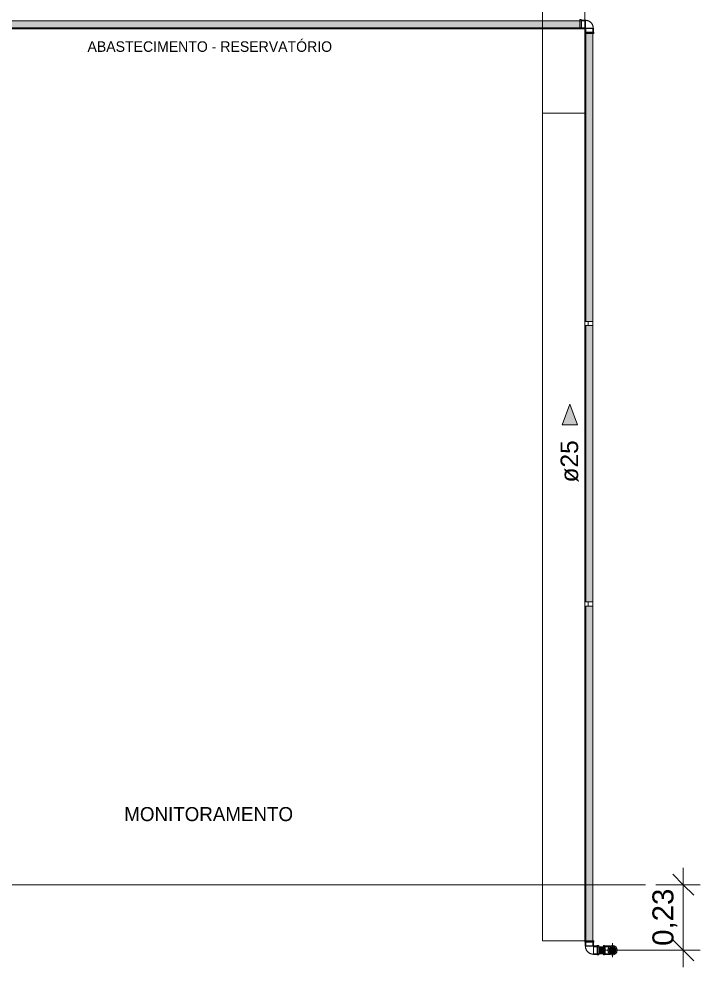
# Model space of a CAD drawing. Header units: metres. Extents: x 34 to 87, y -2.3 to 19.3.
# Drawn here: x 54.36 to 56.788, y -0.294 to 3.085 of the extents above; entities that cross this region are included whole.
import ezdxf

# ---------------------------------------------------------------- set-up
doc = ezdxf.new("R2010")
doc.units = ezdxf.units.M
doc.linetypes.add('IMPORT-HIDDEN2 _2_', pattern=[0.1875, 0.125, -0.0625])
for name, color, linetype, lineweight in [('A-ANNO-DIMS', 7, 'Continuous', 5), ('A-ANNO-DIMS-25', 7, 'Continuous', 5), ('A-DETL', 7, 'Continuous', 5), ('ARQ-COTA-50', 7, 'Continuous', 5), ('ARQ-ELEV6', 7, 'Continuous', 5), ('ARQ-MOB', 7, 'Continuous', 5), ('ARQ-PAR', 7, 'Continuous', 5), ('ARQ-POR', 7, 'Continuous', 5), ('ARQ-SAN', 7, 'Continuous', 5), ('ELE-PTO', 7, 'Continuous', 5), ('G-ANNO-TEXT', 7, 'Continuous', 5), ('P-PIPE', 7, 'Continuous', 5), ('P-PIPE-CNTR', 7, 'Continuous', 5), ('P-PIPE-IDEN', 7, 'Continuous', 5), ('S-BEAM', 7, 'Continuous', 5)]:
    doc.layers.add(name, color=color, linetype=linetype, lineweight=lineweight)
doc.layers.add('ARQ_1100_BASE_TÉRREO_GARAGEM_dwg', color=7, linetype='Continuous', lineweight=5, true_color=0x767676)
doc.styles.add('Arial', font='arial.ttf', dxfattribs={"height": 0.0625})
doc.styles.add('Arial_1', font='arial.ttf', dxfattribs={"height": 0.075})
doc.styles.add('Century Gothic', font='GOTHIC.TTF', dxfattribs={"height": 0.05})
doc.styles.add('Century Gothic_2', font='GOTHIC.TTF', dxfattribs={"height": 0.0375})
doc.dimstyles.new('Diagonal_-_2_mm_Arial_-_PRETO', dxfattribs={"dimscale": 0.3048, "dimtxt": 0.076519, "dimasz": 0.246063, "dimexe": 0.19685, "dimexo": 0.123031, "dimgap": 0.04101, "dimtad": 1, "dimrnd": 0.01, "dimzin": 0, "dimdsep": 46, "dimtxsty": 'Arial_1', "dimblk1": 'OBLIQUE', "dimblk2": 'OBLIQUE', "dimsah": 1, "dimcen": 0.09, "dimdle": 0.19685, "dimazin": 0, "dimtfac": 1, "dimtdec": 4, "dimtix": 1, "dimtmove": 0, "dimatfit": 3, "dimfxl": 1, "dimtvp": 1, "dimtolj": 1, "dimtzin": 0, "dimarcsym": 2})

# ---------------------------------------------------------------- blocks, each defined once
blk = doc.blocks.new('IFC_ifc-3-BB')
at = {"layer": 'S-BEAM', "color": 253, "lineweight": 18, "true_color": 0xaaaaaa}
for p, q in [((44.0826, 3.05), (43.9326, 3.05)), ((43.9326, 3.05), (43.9326, 2.75)), ((44.0826, 2.75), (44.0826, 3.05)), ((43.9326, 2.75), (44.0826, 2.75)), ((44.0826, 0), (43.9326, 0)), ((43.9326, 0), (43.9326, -0.2)), ((44.0826, -0.2), (44.0826, 0)), ((43.9326, -0.2), (44.0826, -0.2))]:
    blk.add_line(p, q, dxfattribs=at)
blk = doc.blocks.new('ARQ_1100_BASE_TÉRREO_GARAGEM_dwg_BACIA-3723938-BB')
at = {"layer": 'ARQ-SAN'}
for p, q in [((40.7326, 0), (40.5476, 0)), ((40.689, 0), (40.6026, 0)), ((40.7326, 0), (41.036, 0)), ((41.0586, 0), (41.0336, 0)), ((41.0744, 0), (41.0494, 0)), ((41.1676, 0), (41.0586, 0)), ((41.0739, 0), (41.0697, 0)), ((41.1676, 0), (41.1591, 0)), ((41.1826, 0), (41.1676, 0)), ((41.1826, 0), (41.1676, 0)), ((41.1826, 0), (41.1826, 0))]:
    blk.add_line(p, q, dxfattribs=at)
at = {"layer": 'ARQ-SAN', "color": 253, "true_color": 0xa6a6a6}
for p, q in [((40.7326, 0), (40.632, 0)), ((40.7326, 0), (40.6325, 0)), ((40.7326, 0), (40.689, 0)), ((40.7466, 0), (40.7116, 0)), ((40.7326, 0), (40.8681, 0)), ((40.7326, 0), (40.8326, 0)), ((40.7326, 0), (40.8326, 0)), ((40.7466, 0), (40.8326, 0)), ((40.7466, 0), (40.8326, 0)), ((40.7645, 0), (40.7576, 0)), ((40.7735, 0), (40.7645, 0)), ((40.7735, 0), (40.7645, 0)), ((40.8352, 0), (40.8326, 0)), ((40.859, 0), (40.8921, 0)), ((40.9001, 0), (40.8681, 0)), ((40.8992, 0), (40.8945, 0)), ((40.9326, 0), (41.0359, 0)), ((40.9851, 0), (40.9701, 0)), ((40.9829, 0), (40.9701, 0)), ((40.9851, 0), (40.9701, 0)), ((40.9851, 0), (40.9701, 0)), ((40.9851, 0), (40.9829, 0)), ((41.0586, 0), (41.0336, 0)), ((41.0336, 0), (41.0336, 0)), ((41.0743, 0), (41.0494, 0)), ((41.0739, 0), (41.0586, 0)), ((41.1591, 0), (41.0586, 0)), ((41.1304, 0), (41.0804, 0)), ((41.1054, 0), (41.0883, 0)), ((41.1226, 0), (41.0883, 0)), ((41.1226, 0), (41.1054, 0))]:
    blk.add_line(p, q, dxfattribs=at)
blk = doc.blocks.new('ARQ_1100_BASE_TÉRREO_GARAGEM_dwg_CHUVEIRO-3723939-BB')
at = {"layer": 'ARQ-SAN'}
for p, q in [((40.7223, 0), (40.8864, 0)), ((40.7223, 0), (40.8864, 0)), ((40.7355, 0), (40.873, 0)), ((40.7904, 0), (40.8026, 0)), ((41.1652, 0), (41.1823, 0)), ((41.1652, 0), (41.1823, 0)), ((41.1652, 0), (41.1823, 0)), ((41.1652, 0), (41.1823, 0)), ((40.8026, 0), (41.1826, 0)), ((41.1826, 0), (40.8026, 0)), ((41.1252, 0), (41.1652, 0)), ((41.1652, 0), (41.1252, 0)), ((41.1252, 0), (41.1652, 0)), ((41.1652, 0), (41.1252, 0))]:
    blk.add_line(p, q, dxfattribs=at)
blk = doc.blocks.new('ARQ_1100_BASE_TÉRREO_GARAGEM_dwg_computadro-3723941-BB')
at = {"layer": 'ARQ-MOB'}
for p, q in [((42.2356, 0), (42.4156, 0)), ((42.7413, 0), (42.5013, 0)), ((42.7413, 0), (42.5013, 0)), ((42.7413, 0), (42.5013, 0)), ((42.7413, 0), (42.5013, 0)), ((42.9429, 0), (42.5537, 0)), ((42.6952, 0), (42.7887, 0)), ((42.7026, 0), (42.7962, 0)), ((42.8097, 0), (42.7647, 0)), ((42.8913, 0), (42.8313, 0)), ((42.8913, 0), (42.8313, 0)), ((42.8913, 0), (42.8313, 0)), ((42.8913, 0), (42.8313, 0)), ((42.9567, 0), (42.9767, 0)), ((42.9567, 0), (42.9655, 0)), ((43.1313, 0), (42.9655, 0)), ((43.1201, 0), (42.9767, 0)), ((43.0098, 0), (43.0198, 0)), ((43.0098, 0), (43.0198, 0)), ((43.0098, 0), (43.0734, 0)), ((43.0198, 0), (43.0634, 0)), ((43.0634, 0), (43.0198, 0)), ((43.0634, 0), (43.0734, 0)), ((43.0634, 0), (43.0734, 0)), ((43.1201, 0), (43.1401, 0)), ((43.1313, 0), (43.1401, 0)), ((42.4156, 0), (42.2356, 0)), ((42.2356, 0), (42.4156, 0)), ((42.9226, 0), (42.4726, 0)), ((42.4726, 0), (42.9226, 0)), ((42.5013, 0), (42.7413, 0)), ((42.7413, 0), (42.5013, 0)), ((42.5026, 0), (42.8926, 0)), ((42.8926, 0), (42.5026, 0)), ((42.7647, 0), (42.8097, 0)), ((42.8097, 0), (42.7647, 0)), ((42.7647, 0), (42.8097, 0)), ((42.8097, 0), (42.7647, 0)), ((42.7947, 0), (42.7797, 0)), ((42.8313, 0), (42.8913, 0)), ((42.8913, 0), (42.8313, 0)), ((42.8313, 0), (42.8926, 0))]:
    blk.add_line(p, q, dxfattribs=at)
at = {"layer": 'ARQ-MOB', "flags": 128}
for points in [[(42.5502, 0), (42.9394, 0), (42.944, 0), (42.5548, 0), (42.5502, 0)], [(42.5502, 0), (42.5576, 0), (42.9263, 0), (42.9394, 0)]]:
    blk.add_lwpolyline(points, dxfattribs=at)
at = {"layer": 'ARQ-MOB'}
blk.add_open_spline([(43.0416, 0), (43.0435, 0), (43.0479, 0), (43.0224, 0)], degree=3, dxfattribs=at)
blk = doc.blocks.new('ARQ_1100_BASE_TÉRREO_GARAGEM_dwg__ARCHTICK-3723946-BB')
at = {"layer": 'ARQ-COTA-50'}
blk.add_line((44.0576, 0), (44.1076, 0), dxfattribs=at)
blk = doc.blocks.new('ARQ_1100_BASE_TÉRREO_GARAGEM_dwg-3696053-BB')
at = {"lineweight": 5}
for p, q in [((40.1826, 0), (40.6826, 0)), ((41.5326, 0), (43.7326, 0))]:
    blk.add_line(p, q, dxfattribs=at)
at = {"color": 253, "lineweight": 5, "true_color": 0xa6a6a6}
for p, q in [((40.7627, 0), (40.7611, 0)), ((40.7627, 0), (40.8326, 0)), ((40.7842, 0), (40.7855, 0)), ((40.7855, 0), (40.7888, 0)), ((40.9326, 0), (41.129, 0)), ((41.0216, 0), (41.0263, 0)), ((41.1307, 0), (41.129, 0)), ((41.0216, 0), (40.9326, 0))]:
    blk.add_line(p, q, dxfattribs=at)
at = {"color": 253, "lineweight": 5, "true_color": 0xa6a6a6, "flags": 128}
for points in [[(40.7855, 0), (40.7849, 0), (40.7846, 0), (40.7844, 0), (40.7842, 0)], [(40.8326, 0), (40.7888, 0), (40.7878, 0), (40.7872, 0), (40.7866, 0), (40.7855, 0)]]:
    blk.add_lwpolyline(points, dxfattribs=at)
at = {"layer": 'ARQ-COTA-50'}
blk.add_line((39.313, 0), (44.2993, 0), dxfattribs=at)
at = {"layer": 'ARQ-COTA-50', "flags": 128}
blk.add_lwpolyline([(44.2993, 0), (44.0826, 0), (39.313, 0)], dxfattribs=at)
at = {"layer": 'ARQ-ELEV6'}
for p, q in [((41.1826, 0), (39.6826, 0)), ((41.1826, 0), (39.6826, 0)), ((40.6826, 0), (40.1826, 0)), ((40.1826, 0), (40.6826, 0)), ((41.5326, 0), (43.7326, 0)), ((43.7326, 0), (41.5326, 0)), ((44.0826, 0), (43.9326, 0))]:
    blk.add_line(p, q, dxfattribs=at)
at = {"layer": 'ARQ-MOB'}
for p, q in [((42.4331, 0), (42.3876, 0)), ((42.4626, 0), (42.4435, 0)), ((41.3326, 0), (43.9326, 0)), ((43.9326, 0), (41.3326, 0))]:
    blk.add_line(p, q, dxfattribs=at)
at = {"layer": 'ARQ-MOB', "flags": 128}
blk.add_lwpolyline([(42.8576, 0), (42.6976, 0), (42.5376, 0)], dxfattribs=at)
at = {"layer": 'ARQ-PAR'}
for p, q in [((43.8826, 0), (43.3826, 0)), ((39.5326, 0), (39.313, 0)), ((39.313, 0), (40.1826, 0)), ((40.1826, 0), (39.6826, 0)), ((41.1826, 0), (40.6826, 0)), ((43.9326, 0), (41.3326, 0)), ((41.3326, 0), (41.8326, 0)), ((44.2993, 0), (44.0826, 0))]:
    blk.add_line(p, q, dxfattribs=at)
at = {"layer": 'ARQ-PAR', "flags": 128}
blk.add_lwpolyline([(40.6826, 0), (41.8326, 0), (44.2993, 0)], dxfattribs=at)
at = {"layer": 'ARQ-POR', "linetype": 'IMPORT-HIDDEN2 _2_'}
blk.add_line((40.0737, 0), (39.8476, 0), dxfattribs=at)
at = {"layer": 'ARQ-POR'}
blk.add_line((39.8476, 0), (39.8076, 0), dxfattribs=at)
at = {"layer": 'ARQ-SAN', "color": 253, "true_color": 0xa6a6a6}
for p, q in [((40.8326, 0), (40.7326, 0)), ((41.1591, 0), (40.9326, 0))]:
    blk.add_line(p, q, dxfattribs=at)
at = {"layer": 'ARQ-SAN'}
blk.add_line((41.1826, 0), (41.1591, 0), dxfattribs=at)
at = {"layer": 'ELE-PTO'}
blk.add_line((42.6474, 0), (42.6443, 0), dxfattribs=at)
blk.add_line((42.6474, 0), (42.6443, 0), dxfattribs=at)
for name in ['ARQ_1100_BASE_TÉRREO_GARAGEM_dwg_BACIA-3723938-BB', 'ARQ_1100_BASE_TÉRREO_GARAGEM_dwg_CHUVEIRO-3723939-BB', 'ARQ_1100_BASE_TÉRREO_GARAGEM_dwg_computadro-3723941-BB', 'ARQ_1100_BASE_TÉRREO_GARAGEM_dwg__ARCHTICK-3723946-BB']:
    blk.add_blockref(name, (0, 0))
at = {"extrusion": (0, 0, -1)}
blk.add_blockref('ARQ_1100_BASE_TÉRREO_GARAGEM_dwg__ARCHTICK-3723946-BB', (-88.1652, 0), dxfattribs=at)
blk = doc.blocks.new('Joelho 45_90 - Agua Fria_Soldavel - MEP - Tigre - Standard-3630534-BB')
at = {"layer": 'P-PIPE'}
for p, q in [((44.0696, 3.083), (44.0656, 3.083)), ((44.0656, 3.083), (44.0656, 3.05)), ((44.071, 3.0816), (44.0696, 3.083)), ((44.0696, 3.083), (44.0696, 3.05)), ((44.0837, 3.0816), (44.071, 3.0816)), ((44.071, 3.0816), (44.071, 3.0514)), ((44.0848, 3.0805), (44.0837, 3.0816)), ((44.0837, 3.0816), (44.0837, 3.0514)), ((44.0837, 3.0514), (44.0837, 3.0816)), ((44.0848, 3.0802), (44.0848, 3.0805)), ((44.0848, 3.0805), (44.0848, 3.0802)), ((44.0848, 3.0525), (44.0848, 3.0801)), ((44.0848, 3.0801), (44.0848, 3.0525)), ((44.0656, 3.05), (44.0696, 3.05)), ((44.0696, 3.05), (44.071, 3.0514)), ((44.071, 3.0514), (44.0837, 3.0514)), ((44.0837, 3.0514), (44.0848, 3.0525)), ((44.0851, 3.0522), (44.084, 3.0511)), ((44.084, 3.0511), (44.1142, 3.0511)), ((44.084, 3.0511), (44.084, 3.0384)), ((44.1142, 3.0511), (44.084, 3.0511)), ((44.1132, 3.0522), (44.0851, 3.0522)), ((44.0851, 3.0522), (44.1132, 3.0522)), ((44.1142, 3.0511), (44.1132, 3.0522)), ((44.1142, 3.0384), (44.1142, 3.0511)), ((44.084, 3.0384), (44.0826, 3.037)), ((44.0826, 3.037), (44.0826, 3.033)), ((44.1156, 3.037), (44.0826, 3.037)), ((44.0826, 3.033), (44.1156, 3.033)), ((44.1142, 3.0384), (44.084, 3.0384)), ((44.1156, 3.037), (44.1142, 3.0384)), ((44.1156, 3.033), (44.1156, 3.037))]:
    blk.add_line(p, q, dxfattribs=at)
at = {"layer": 'P-PIPE', "flags": 128}
for points in [[(44.1132, 3.0522), (44.1131, 3.0533), (44.1131, 3.0545), (44.113, 3.0556), (44.1128, 3.0567), (44.1126, 3.0578), (44.1123, 3.0589), (44.1121, 3.06), (44.1117, 3.0611), (44.1113, 3.0622), (44.1109, 3.0632), (44.1105, 3.0643), (44.11, 3.0653), (44.1094, 3.0663), (44.1088, 3.0673), (44.1082, 3.0682), (44.1075, 3.0691), (44.1069, 3.07), (44.1061, 3.0709), (44.1054, 3.0717), (44.1046, 3.0725), (44.1037, 3.0733), (44.1029, 3.074), (44.102, 3.0747), (44.1011, 3.0754), (44.1001, 3.076), (44.0992, 3.0766), (44.0982, 3.0772), (44.0972, 3.0777), (44.0961, 3.0782), (44.0951, 3.0786), (44.094, 3.079), (44.0929, 3.0794), (44.0919, 3.0797), (44.0907, 3.0799), (44.0896, 3.0801), (44.0885, 3.0803), (44.0874, 3.0804), (44.0863, 3.0805), (44.0851, 3.0805), (44.0848, 3.0805)], [(44.0848, 3.0525), (44.0848, 3.0525), (44.0848, 3.0525), (44.0848, 3.0525), (44.0849, 3.0525), (44.0849, 3.0525), (44.0849, 3.0525), (44.0849, 3.0524), (44.0849, 3.0524), (44.0849, 3.0524), (44.0849, 3.0524), (44.0849, 3.0524), (44.0849, 3.0524), (44.0849, 3.0524), (44.085, 3.0524), (44.085, 3.0524), (44.085, 3.0524), (44.085, 3.0524), (44.085, 3.0524), (44.085, 3.0524), (44.085, 3.0524), (44.085, 3.0524), (44.085, 3.0524), (44.085, 3.0524), (44.085, 3.0523), (44.085, 3.0523), (44.085, 3.0523), (44.085, 3.0523), (44.0851, 3.0523), (44.0851, 3.0523), (44.0851, 3.0523), (44.0851, 3.0523), (44.0851, 3.0523), (44.0851, 3.0523), (44.0851, 3.0523), (44.0851, 3.0522), (44.0851, 3.0522), (44.0851, 3.0522), (44.0851, 3.0522), (44.0851, 3.0522), (44.0851, 3.0522)]]:
    blk.add_lwpolyline(points, dxfattribs=at)
blk = doc.blocks.new('PVC Marrom Soldável_Abraçadeira - Abraçadeira_DN20mm e DN25mm-3601950-BB')
at = {"layer": 'P-PIPE'}
for p, q in [((44.0826, 1.0075), (44.0952, 1.0075)), ((44.0826, 0.9925), (44.0826, 1.0075)), ((44.0952, 0.9925), (44.0826, 0.9925)), ((44.1117, 1.0075), (44.0952, 1.0075)), ((44.0952, 1.0075), (44.0952, 0.9925)), ((44.0952, 0.9925), (44.1117, 0.9925)), ((44.1117, 0.9925), (44.1117, 1.0075))]:
    blk.add_line(p, q, dxfattribs=at)
blk = doc.blocks.new('AF_Soldavel_Joelho 45_1 - Standard-3713266-BB')
at = {"layer": 'P-PIPE'}
for p, q in [((44.0826, -0.2), (44.0826, -0.204)), ((44.1156, -0.2), (44.0826, -0.2)), ((44.1156, -0.204), (44.1156, -0.2)), ((44.0826, -0.204), (44.084, -0.2054)), ((44.1156, -0.204), (44.0826, -0.204)), ((44.084, -0.2054), (44.084, -0.2181)), ((44.1142, -0.2054), (44.084, -0.2054)), ((44.084, -0.2181), (44.0851, -0.2192)), ((44.1142, -0.2181), (44.084, -0.2181)), ((44.084, -0.2181), (44.1142, -0.2181)), ((44.0851, -0.2192), (44.1132, -0.2192)), ((44.1132, -0.2192), (44.0851, -0.2192)), ((44.1132, -0.2192), (44.1142, -0.2181)), ((44.1145, -0.2184), (44.1134, -0.2195)), ((44.1134, -0.2195), (44.1134, -0.2475)), ((44.1134, -0.2475), (44.1134, -0.2195)), ((44.1142, -0.2054), (44.1156, -0.204)), ((44.1142, -0.2181), (44.1142, -0.2054)), ((44.1145, -0.2486), (44.1145, -0.2184)), ((44.1272, -0.2184), (44.1145, -0.2184)), ((44.1145, -0.2184), (44.1145, -0.2486)), ((44.1286, -0.217), (44.1272, -0.2184)), ((44.1272, -0.2184), (44.1272, -0.2486)), ((44.1326, -0.217), (44.1286, -0.217)), ((44.1286, -0.217), (44.1286, -0.25)), ((44.1326, -0.25), (44.1326, -0.217)), ((44.1134, -0.2475), (44.1145, -0.2486)), ((44.1145, -0.2486), (44.1272, -0.2486)), ((44.1272, -0.2486), (44.1286, -0.25)), ((44.1286, -0.25), (44.1326, -0.25))]:
    blk.add_line(p, q, dxfattribs=at)
at = {"layer": 'P-PIPE', "flags": 128}
for points in [[(44.0851, -0.2192), (44.0851, -0.2203), (44.0852, -0.2215), (44.0853, -0.2226), (44.0854, -0.2237), (44.0856, -0.2248), (44.0859, -0.2259), (44.0862, -0.227), (44.0865, -0.2281), (44.0869, -0.2292), (44.0873, -0.2302), (44.0878, -0.2313), (44.0883, -0.2323), (44.0888, -0.2333), (44.0894, -0.2343), (44.09, -0.2352), (44.0907, -0.2361), (44.0914, -0.237), (44.0921, -0.2379), (44.0929, -0.2387), (44.0937, -0.2395), (44.0945, -0.2403), (44.0954, -0.241), (44.0962, -0.2417), (44.0972, -0.2424), (44.0981, -0.243), (44.0991, -0.2436), (44.1001, -0.2442), (44.1011, -0.2447), (44.1021, -0.2452), (44.1031, -0.2456), (44.1042, -0.246), (44.1053, -0.2464), (44.1064, -0.2467), (44.1075, -0.2469), (44.1086, -0.2471), (44.1097, -0.2473), (44.1108, -0.2474), (44.112, -0.2475), (44.1131, -0.2475), (44.1134, -0.2475)], [(44.1134, -0.2195), (44.1134, -0.2195), (44.1134, -0.2195), (44.1134, -0.2195), (44.1134, -0.2195), (44.1134, -0.2195), (44.1134, -0.2195), (44.1133, -0.2194), (44.1133, -0.2194), (44.1133, -0.2194), (44.1133, -0.2194), (44.1133, -0.2194), (44.1133, -0.2194), (44.1133, -0.2194), (44.1133, -0.2194), (44.1133, -0.2194), (44.1133, -0.2194), (44.1133, -0.2194), (44.1132, -0.2194), (44.1132, -0.2194), (44.1132, -0.2194), (44.1132, -0.2194), (44.1132, -0.2194), (44.1132, -0.2194), (44.1132, -0.2193), (44.1132, -0.2193), (44.1132, -0.2193), (44.1132, -0.2193), (44.1132, -0.2193), (44.1132, -0.2193), (44.1132, -0.2193), (44.1132, -0.2193), (44.1132, -0.2193), (44.1132, -0.2193), (44.1132, -0.2193), (44.1132, -0.2192), (44.1132, -0.2192), (44.1132, -0.2192), (44.1132, -0.2192), (44.1132, -0.2192), (44.1132, -0.2192)]]:
    blk.add_lwpolyline(points, dxfattribs=at)
blk = doc.blocks.new('Te_Reducao - Agua Fria_Soldavel - MEP - Tigre - Standard-V38-BB')
at = {"layer": 'P-PIPE'}
for p, q in [((44.1536, -0.217), (44.1496, -0.217)), ((44.1496, -0.217), (44.1496, -0.2335)), ((44.1496, -0.2335), (44.1496, -0.25)), ((44.155, -0.2184), (44.1536, -0.217)), ((44.1536, -0.217), (44.1536, -0.2335)), ((44.1536, -0.2335), (44.1536, -0.25)), ((44.1711, -0.2184), (44.155, -0.2184)), ((44.155, -0.2184), (44.155, -0.2335)), ((44.155, -0.2335), (44.155, -0.2486)), ((44.1722, -0.2195), (44.1711, -0.2184)), ((44.1711, -0.2184), (44.1711, -0.2208)), ((44.1727, -0.2197), (44.1722, -0.2195)), ((44.1722, -0.2196), (44.1722, -0.22)), ((44.1496, -0.25), (44.1536, -0.25)), ((44.1536, -0.25), (44.155, -0.2486)), ((44.155, -0.2486), (44.1711, -0.2486)), ((44.1711, -0.2462), (44.1711, -0.2486)), ((44.1711, -0.2486), (44.1722, -0.2475)), ((44.1722, -0.247), (44.1722, -0.2474)), ((44.1722, -0.2475), (44.1727, -0.2473))]:
    blk.add_line(p, q, dxfattribs=at)
for start, end in [(360, 180), (180, 360), (156.6462, 162.0233), (137.9784, 143.3543), (96.6467, 102.025), (96.6467, 102.025), (77.9802, 83.3548), (77.9802, 83.3548), (36.6473, 42.0268), (36.6473, 42.0268), (17.9793, 23.3553), (17.9793, 23.3553), (197.9767, 203.3538), (216.6457, 222.0216), (257.975, 263.3533), (257.975, 263.3533), (276.6452, 282.0198), (276.6452, 282.0198), (317.9732, 323.3527), (317.9732, 323.3527), (336.6447, 342.0207), (336.6447, 342.0207)]:
    blk.add_arc((44.1816, -0.2335), 0.0165, start, end, dxfattribs=at)
blk = doc.blocks.new('Anotacao_Tuboseta - Fluxo 1-2612753-BB')
at = {"layer": 'P-PIPE-IDEN'}
blk.add_hatch(color=256, dxfattribs=at).paths.add_polyline_path([(44.0563, 1.6384), (44.0022, 1.6384), (44.0293, 1.7127)])
for p, q in [((44.0293, 1.7127), (44.0022, 1.6384)), ((44.0563, 1.6384), (44.0293, 1.7127)), ((44.0022, 1.6384), (44.0563, 1.6384))]:
    blk.add_line(p, q, dxfattribs=at)
blk = doc.blocks.new('DIMBLOCK16-BB')
at = {"layer": 'A-ANNO-DIMS-25', "lineweight": 20}
for p, q in [((56.7282, 0), (56.6907, 0.0375)), ((56.7282, 0), (56.7657, -0.0375)), ((56.7282, -0.2335), (56.6907, -0.196)), ((56.7282, -0.2335), (56.7657, -0.271))]:
    blk.add_line(p, q, dxfattribs=at)
at = {"layer": 'A-ANNO-DIMS-25'}
for p, q in [((56.7282, 0.06), (56.7282, -0.2935)), ((56.7282, 0), (56.6309, 0)), ((56.7282, 0), (56.7882, 0)), ((56.7282, -0.2335), (56.499, -0.2335)), ((56.7282, -0.2335), (56.7882, -0.2335))]:
    blk.add_line(p, q, dxfattribs=at)
at = {"layer": 'A-ANNO-DIMS-25', "color": 0, "insert": (56.6183, -0.218), "char_height": 0.075, "width": 0.242979, "attachment_point": 1, "rotation": 90, "line_spacing_factor": 0.941778, "style": 'Arial_1'}
blk.add_mtext('0,23', dxfattribs=at)
blk = doc.blocks.new('_Oblique')
at = {"color": 0, "linetype": 'ByBlock', "lineweight": -2}
blk.add_line((-0.5, -0.5), (0.5, 0.5), dxfattribs=at)

msp = doc.modelspace()

# ---------------------------------------------------------------- hatches: boundary and pattern name
at = {"layer": 'P-PIPE', "true_color": 0x00ffff}
for points in [[(55.9704, 3.0665), (56.36, 3.0665), (56.36, 3.079), (53.7618, 3.079), (53.7618, 3.0665), (55.3472, 3.0665)], [(53.7618, 3.054), (56.36, 3.054), (56.36, 3.0665), (53.7618, 3.0665), (53.7618, 3.0544)], [(56.3909, -0.2), (56.3935, -0.2), (56.3932, 0.9925), (56.381, 0.9925), (56.381, -0.2), (56.3907, -0.2)], [(56.3991, -0.2), (56.406, -0.2), (56.406, 0.9925), (56.3935, 0.9925), (56.3936, -0.2), (56.399, -0.2)], [(56.4379, -0.2335), (56.444, -0.2335), (56.444, -0.221), (56.427, -0.2211), (56.427, -0.2335)], [(56.444, -0.246), (56.444, -0.2335), (56.427, -0.2335), (56.427, -0.246), (56.4379, -0.246)], [(56.476, -0.246), (56.4792, -0.2456), (56.4823, -0.2443), (56.4849, -0.2423), (56.4868, -0.2398), (56.4881, -0.2367), (56.4884, -0.2328), (56.4881, -0.2303), (56.4868, -0.2273), (56.4849, -0.2247), (56.4823, -0.2227), (56.4792, -0.2214), (56.476, -0.221), (56.4728, -0.2214), (56.4698, -0.2227), (56.4672, -0.2247), (56.4652, -0.2273), (56.4639, -0.2303), (56.4635, -0.2335), (56.4639, -0.2367), (56.4652, -0.2398), (56.4672, -0.2423), (56.4698, -0.2443), (56.4728, -0.2456)]]:
    msp.add_hatch(color=4, dxfattribs=at).paths.add_polyline_path(points)
h = msp.add_hatch(color=4, dxfattribs=at)
h.paths.add_polyline_path([(56.381, 1.0075), (56.3935, 1.0075), (56.3932, 1.9925), (56.381, 1.9925), (56.381, 1.0075)])
h.paths.add_polyline_path([(56.386, 2.0075), (56.3935, 2.0075), (56.3935, 3.033), (56.381, 3.033), (56.3812, 2.0075), (56.3847, 2.0075)])
h = msp.add_hatch(color=4, dxfattribs=at)
h.paths.add_polyline_path([(56.3968, 1.0075), (56.406, 1.0075), (56.4058, 1.9925), (56.3935, 1.9925), (56.3935, 1.0075), (56.3968, 1.0075)])
h.paths.add_polyline_path([(56.3968, 2.0075), (56.406, 2.0075), (56.406, 3.033), (56.3935, 3.033), (56.3935, 2.0075), (56.3951, 2.0075)])

# ---------------------------------------------------------------- linework, layer by layer
at = {"layer": 'A-DETL', "color": 9, "true_color": 0xc0c0c0}
for p, q in [((56.227, 3.05), (56.227, 3.65)), ((56.377, 3.05), (56.377, 3.65)), ((56.227, 3.05), (53.627, 3.05)), ((56.227, 2.75), (56.227, 0)), ((56.377, 2.75), (56.377, 0))]:
    msp.add_line(p, q, dxfattribs=at)
at = {"layer": 'P-PIPE'}
for p, q in [((56.3781, 3.079), (53.7414, 3.079)), ((53.7414, 3.054), (56.3781, 3.054)), ((56.381, 3.0511), (56.381, 2.0075)), ((56.406, -0.2181), (56.406, 3.0511)), ((56.381, 1.9925), (56.381, 1.0075)), ((56.381, 0.9925), (56.381, -0.2181)), ((56.4615, -0.221), (56.4089, -0.221)), ((56.4089, -0.246), (56.4615, -0.246))]:
    msp.add_line(p, q, dxfattribs=at)
at = {"layer": 'P-PIPE', "color": 96, "true_color": 0x007f00}
for start, end in [(0, 180), (180, 360)]:
    msp.add_arc((56.476, -0.2335), 0.0125, start, end, dxfattribs=at)
at = {"layer": 'P-PIPE-CNTR'}
for p, q in [((56.451, -0.2335), (56.501, -0.2335)), ((56.451, -0.2335), (56.501, -0.2335)), ((56.476, -0.2585), (56.476, -0.2085)), ((56.476, -0.2585), (56.476, -0.2085))]:
    msp.add_line(p, q, dxfattribs=at)

# ---------------------------------------------------------------- block references
at = {"lineweight": 5}
msp.add_blockref('IFC_ifc-3-BB', (12.2944, 0), dxfattribs=at)
at = {"layer": 'ARQ_1100_BASE_TÉRREO_GARAGEM_dwg', "color": 7}
msp.add_blockref('ARQ_1100_BASE_TÉRREO_GARAGEM_dwg-3696053-BB', (12.2944, 0), dxfattribs=at)
at = {"layer": 'P-PIPE'}
for name, p in [('Joelho 45_90 - Agua Fria_Soldavel - MEP - Tigre - Standard-3630534-BB', (12.2944, 0)), ('PVC Marrom Soldável_Abraçadeira - Abraçadeira_DN20mm e DN25mm-3601950-BB', (12.2944, 1)), ('PVC Marrom Soldável_Abraçadeira - Abraçadeira_DN20mm e DN25mm-3601950-BB', (12.2944, 0)), ('AF_Soldavel_Joelho 45_1 - Standard-3713266-BB', (12.2944, 0)), ('Te_Reducao - Agua Fria_Soldavel - MEP - Tigre - Standard-V38-BB', (12.2944, 0))]:
    msp.add_blockref(name, p, dxfattribs=at)
at = {"layer": 'P-PIPE-IDEN'}
msp.add_blockref('Anotacao_Tuboseta - Fluxo 1-2612753-BB', (12.2944, 0), dxfattribs=at)

# ---------------------------------------------------------------- texts
at = {"layer": 'G-ANNO-TEXT', "insert": (54.6042, 3.0057), "char_height": 0.0375, "width": 1.048206, "attachment_point": 1, "style": 'Century Gothic_2'}
msp.add_mtext('ABASTECIMENTO - RESERVATÓRIO ', dxfattribs=at)
at = {"layer": 'G-ANNO-TEXT', "color": 8, "true_color": 0x808080, "insert": (54.7354, 0.2766), "char_height": 0.05, "width": 0.765612, "attachment_point": 1, "style": 'Century Gothic'}
msp.add_mtext('MONITORAMENTO', dxfattribs=at)
at = {"layer": 'P-PIPE-IDEN', "insert": (56.2909, 1.4334), "char_height": 0.0625, "width": 0.18038, "attachment_point": 1, "rotation": 90, "style": 'Arial'}
msp.add_mtext('ø25', dxfattribs=at)

# ---------------------------------------------------------------- dimensions: what is measured, and where the dimension line sits
at = {"layer": 'A-ANNO-DIMS'}
dim = msp.add_linear_dim(base=(56.7282, -0.2335), p1=(56.5984, 0), p2=(56.4615, -0.2335), angle=90, dimstyle='Diagonal_-_2_mm_Arial_-_PRETO', override={"dimpost": '<>', "dimfxl": 0.270648}, dxfattribs=at)
dim.commit()
dim.dimension.update_dxf_attribs({"geometry": 'DIMBLOCK16-BB', "text_midpoint": (56.6774, -0.1168)})

doc.saveas('drawing.dxf')
